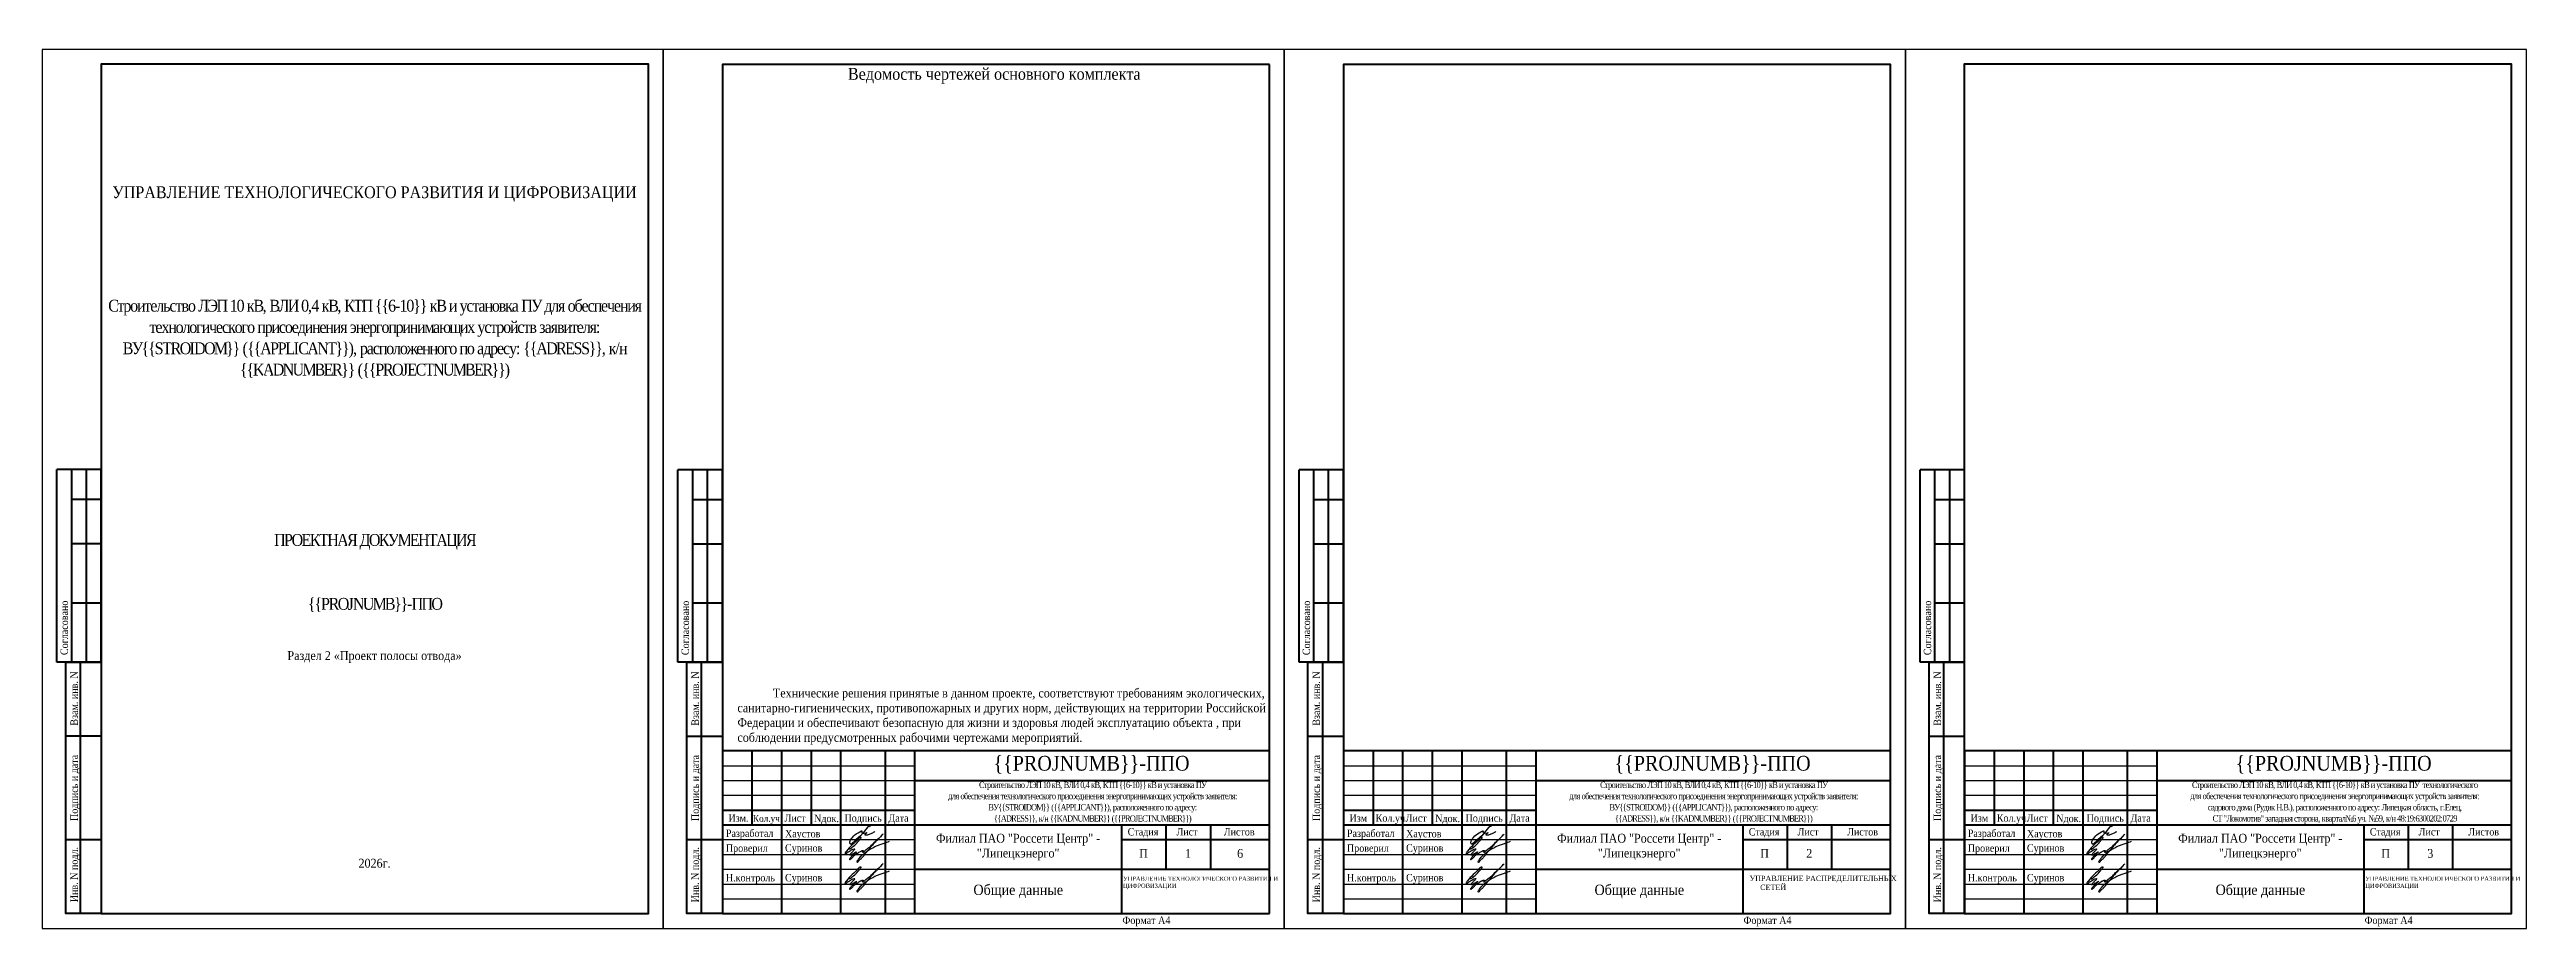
# Model space of a CAD drawing. Header units: millimetres. Extents: x 2387 to 10678, y 3592 to 3913.
# Drawn here: x 4280 to 5117, y 3592 to 3889 of the extents above; entities that cross this region are included whole.
import ezdxf

# ---------------------------------------------------------------- set-up
doc = ezdxf.new("R2010")
doc.units = ezdxf.units.MM
doc.layers.add('П', color=7, linetype='Continuous')
doc.layers.add('Чертеж', color=7, linetype='Continuous')
doc.styles.add('Simplex8', font='Times New Roman.ttf', dxfattribs={"height": 3.5})
doc.styles.add('стиль1', font='Times New Roman.ttf', dxfattribs={"width": 0.9})
doc.styles.add('стиль2', font='Times New Roman.ttf', dxfattribs={"width": 0.9, "height": 2.5})

# ---------------------------------------------------------------- blocks, each defined once
blk = doc.blocks.new('Штамп б')
at = {"lineweight": 70}
for points in [[(20, 0), (8, 0), (8, 85), (20, 85)], [(13, 0), (13, 85)], [(8, 60), (20, 60)], [(8, 25), (20, 25)]]:
    blk.add_lwpolyline(points, dxfattribs=at)
at = {"lineweight": 25, "style": 'Simplex8', "width": 0.9}
for s, p in [('Взам. инв. N', (12.06, 63.49)), ('Подпись и дата', (12.06, 31.28)), ('Инв. N подл.', (12.06, 3.82))]:
    blk.add_text(s, height=2.5, rotation=90, dxfattribs=at).set_placement(p)
blk = doc.blocks.new('A$C5B0935FB')
at = {"lineweight": 70}
for p, q in [((20, 65), (5, 65)), ((5, 0), (5, 65)), ((10, 55), (10, 65)), ((15, 0), (15, 65)), ((20, 0), (20, 65)), ((10, 40), (10, 55)), ((10, 55), (20, 55)), ((10, 20), (10, 40)), ((10, 40), (20, 40)), ((10, 0), (10, 20)), ((10, 20), (20, 20)), ((10, 0), (5, 0)), ((15, 0), (10, 0)), ((20, 0), (15, 0)), ((15, 0), (15, 0))]:
    blk.add_line(p, q, dxfattribs=at)
at = {"lineweight": 25, "style": 'стиль1', "width": 0.9}
blk.add_text('Согласовано', height=2.5, rotation=90, dxfattribs=at).set_placement((8.72, 2.35))
blk = doc.blocks.new('A$C7F1F469D')
at = {"color": 5, "lineweight": 25}
blk.add_spline([(-0.1, 1.78), (1.34, 2.93), (2.75, 4.33), (3.55, 5.31), (3.81, 5.64), (3.86, 5.8), (3.66, 5.81), (3.25, 5.7), (2.89, 5.36), (-1.09, 1.26), (-1.29, 0.98), (-1.47, 0.67), (-1.59, 0.28), (-1.54, 0.16), (-0.98, 0.55), (-0.42, 1.01), (0.34, 1.44), (1.08, 1.86), (1.69, 1.97), (1.62, 1.83), (1.26, 1.37), (0.56, 0.61), (0.16, 0.22), (0, 0), (0.24, -0.04), (0.82, 0.16), (1.44, 0.58), (2.18, 0.95), (2.33, 1.04), (1.93, 0.58), (1.28, 0.02), (0.64, -0.58), (0.1, -1.31), (-0.06, -1.68), (0.13, -1.59), (0.39, -1.41), (1.23, -0.56), (1.62, -0.16), (2.27, 0.27), (2.82, 0.65), (3.41, 1.04), (3.83, 1.25), (4.1, 1.35), (4.33, 1.44), (4.56, 1.45), (4.6, 1.35), (4.48, 1.19), (4.35, 0.92), (4.39, 0.82), (4.59, 0.91), (5.09, 1.34), (6.19, 2.18), (7.41, 3.21), (8.36, 4.22), (9.62, 5.31), (10.99, 6.68), (11.27, 6.98), (9.83, 5.51), (8.6, 4.26), (7.7, 3.28), (7.2, 2.7), (6.74, 2.12), (6.16, 1.41), (5.49, 0.62), (4.74, -0.34), (3.92, -1.29), (3.19, -1.94), (2.91, -2.31), (2.67, -2.58), (2.52, -2.55), (2.49, -2.26), (2.69, -1.9), (3.27, -1.11), (3.8, -0.52), (4.48, 0.07), (5.33, 0.79), (5.97, 1.29), (6.7, 1.77), (7.56, 2.21), (8.83, 2.91), (10.02, 3.35), (11.36, 3.83), (12.55, 4.24), (13.47, 4.57)], degree=3, dxfattribs=at)
blk = doc.blocks.new('Штамп фамилии')
at = {"layer": 'Чертеж', "color": 5, "lineweight": -2}
blk.add_lwpolyline([(47.56, 0.85), (47.63, 0.98), (47.71, 1.12), (47.75, 1.2), (47.79, 1.26), (47.82, 1.32), (47.85, 1.37), (47.85, 1.41), (47.85, 1.5), (47.83, 1.56), (47.8, 1.58), (47.75, 1.59), (47.69, 1.59), (47.65, 1.58), (47.6, 1.56), (47.53, 1.53), (47.47, 1.48), (47.41, 1.42), (47.34, 1.32), (45.35, -1.11), (44.5, -2.12), (43.04, -3.43), (41.29, -4.9), (41.18, -4.96), (41.1, -4.94), (41.06, -4.9), (41.02, -4.83), (40.95, -4.71), (40.89, -4.56), (40.88, -4.4), (40.88, -4.26), (40.91, -4.09), (40.95, -3.94), (40.99, -3.84), (41.05, -3.64), (41.14, -3.44), (41.38, -3.09), (41.64, -2.76), (42.23, -2.17), (42.59, -1.81), (43.05, -1.48), (43.63, -1.13), (44.19, -0.77), (44.85, -0.41), (44.92, -0.44), (44.94, -0.46), (44.95, -0.51), (44.89, -0.87), (44.97, -1.02), (45.03, -1.1), (45.09, -1.13), (45.19, -1.2), (45.35, -1.22), (45.55, -1.22), (46.39, -1.16), (46.48, -1.08), (46.54, -1.05), (46.56, -1.07), (46.57, -1.09), (46.56, -1.13), (46.54, -1.15), (46.53, -1.18), (46.48, -1.21), (46.37, -1.3), (46.01, -1.59), (45.97, -1.66), (45.96, -1.7), (45.96, -1.78), (45.99, -1.81), (46.12, -1.82), (46.26, -1.81), (46.68, -1.81), (46.77, -1.8), (46.92, -1.76), (47.12, -1.67), (48.59, -1.09), (48.75, -0.97), (48.9, -0.86), (49.05, -0.79), (49.15, -0.75), (49.3, -0.69)], dxfattribs=at)
at = {"layer": 'Чертеж', "color": 67, "lineweight": -2, "true_color": 0x727430}
for p in [(40.81, -8.53), (40.81, -18.55)]:
    blk.add_blockref('A$C7F1F469D', p, dxfattribs=at)
at = {"color": 7, "char_height": 2.5, "attachment_point": 4, "style": 'стиль1'}
for s, insert, width in [(' Разработал', (-1.9, -1.68), 17), (' Проверил', (-1.9, -6.68), 17), ('Хаустов', (18.94, -1.81), 20), (' Суринов', (18.1, -6.65), 20), (' Н.контроль', (-1.9, -16.68), 17), (' Суринов', (18.1, -16.68), 20)]:
    blk.add_mtext(s, dxfattribs=dict(at, insert=insert, width=width))
blk = doc.blocks.new('A$C31D65421')
blk.add_blockref('Штамп фамилии', (2.24, 18.43))

msp = doc.modelspace()

# ---------------------------------------------------------------- linework, layer by layer
at = {"layer": 'П', "linetype": 'Continuous', "lineweight": 0}
for points in [[(4277.336, 3888.903), (4487.336, 3888.903), (4487.336, 3591.903), (4277.336, 3591.903)], [(4487.336, 3888.903), (4697.336, 3888.903), (4697.336, 3591.903), (4487.336, 3591.903)], [(4697.336, 3888.903), (4907.336, 3888.903), (4907.336, 3591.903), (4697.336, 3591.903)]]:
    msp.add_lwpolyline(points, close=True, dxfattribs=at)
at = {"layer": 'П', "lineweight": 30}
for points in [[(4277.336, 3591.903), (4487.336, 3591.903), (4487.336, 3888.903), (4277.336, 3888.903)], [(4487.336, 3591.903), (4697.336, 3591.903), (4697.336, 3888.903), (4487.336, 3888.903)], [(4697.336, 3591.903), (4907.336, 3591.903), (4907.336, 3888.903), (4697.336, 3888.903)], [(4907.336, 3591.903), (5117.336, 3591.903), (5117.336, 3888.903), (4907.336, 3888.903)]]:
    msp.add_lwpolyline(points, close=True, dxfattribs=at)
at = {"layer": 'Чертеж', "lineweight": 70}
for p, q in [((4692.336, 3596.903), (4692.336, 3883.903)), ((4692.336, 3651.903), (4507.336, 3651.903)), ((4507.336, 3651.903), (4507.336, 3596.903)), ((4902.336, 3651.903), (4717.336, 3651.903)), ((4717.336, 3651.903), (4717.336, 3596.903)), ((5112.336, 3651.903), (4927.336, 3651.903)), ((4927.336, 3651.903), (4927.336, 3596.903))]:
    msp.add_line(p, q, dxfattribs=at)
msp.add_lwpolyline([(4297.353, 3596.937), (4482.353, 3596.937), (4482.353, 3883.937), (4297.353, 3883.937)], close=True, dxfattribs=at)
at = {"layer": 'Чертеж', "lineweight": 50}
msp.add_lwpolyline([(4692.336, 3883.903), (4507.336, 3883.903), (4507.336, 3596.903)], dxfattribs=at)
at = {"layer": 'Чертеж', "linetype": 'Continuous', "lineweight": 70}
for points in [[(4717.336, 3596.903), (4902.336, 3596.903), (4902.336, 3883.903), (4717.336, 3883.903)], [(4927.26, 3596.945), (5112.26, 3596.945), (5112.26, 3883.945), (4927.26, 3883.945)]]:
    msp.add_lwpolyline(points, close=True, dxfattribs=at)
at = {"layer": 'Чертеж', "lineweight": 70}
for points in [[(4517.336, 3651.903), (4517.336, 3626.903)], [(4527.336, 3651.903), (4527.336, 3596.903)], [(4537.336, 3651.903), (4537.336, 3626.903)], [(4547.336, 3651.903), (4547.336, 3596.903)], [(4562.336, 3651.903), (4562.336, 3596.903)], [(4572.336, 3651.903), (4572.336, 3596.903)], [(4727.336, 3651.903), (4727.336, 3626.903)], [(4737.336, 3651.903), (4737.336, 3596.903)], [(4747.336, 3651.903), (4747.336, 3626.903)], [(4757.336, 3651.903), (4757.336, 3596.903)], [(4772.336, 3651.903), (4772.336, 3596.903)], [(4782.336, 3651.903), (4782.336, 3596.903)], [(4937.336, 3651.903), (4937.336, 3626.903)], [(4947.336, 3651.903), (4947.336, 3596.903)], [(4957.336, 3651.903), (4957.336, 3626.903)], [(4967.336, 3651.903), (4967.336, 3596.903)], [(4982.336, 3651.903), (4982.336, 3596.903)], [(4992.336, 3651.903), (4992.336, 3596.903)], [(4572.336, 3641.903), (4692.336, 3641.903)], [(4782.336, 3641.903), (4902.336, 3641.903)], [(4992.336, 3641.903), (5112.336, 3641.903)], [(4507.336, 3631.903), (4572.336, 3631.903)], [(4507.336, 3626.903), (4692.336, 3626.903)], [(4642.336, 3626.903), (4642.336, 3596.903)], [(4657.336, 3626.903), (4657.336, 3611.903)], [(4672.336, 3626.903), (4672.336, 3611.903)], [(4717.336, 3631.903), (4782.336, 3631.903)], [(4717.336, 3626.903), (4902.336, 3626.903)], [(4852.336, 3626.903), (4852.336, 3596.903)], [(4867.336, 3626.903), (4867.336, 3611.903)], [(4882.336, 3626.903), (4882.336, 3611.903)], [(4927.336, 3631.903), (4992.336, 3631.903)], [(4927.336, 3626.903), (5112.336, 3626.903)], [(5062.336, 3626.903), (5062.336, 3596.903)], [(5077.336, 3626.903), (5077.336, 3611.903)], [(5092.336, 3626.903), (5092.336, 3611.903)], [(4642.336, 3621.903), (4692.336, 3621.903)], [(4852.336, 3621.903), (4902.336, 3621.903)], [(5062.336, 3621.903), (5112.336, 3621.903)], [(4572.336, 3611.903), (4692.336, 3611.903)], [(4782.336, 3611.903), (4902.336, 3611.903)], [(4992.336, 3611.903), (5112.336, 3611.903)], [(4507.336, 3596.903), (4692.336, 3596.903)]]:
    msp.add_lwpolyline(points, dxfattribs=at)
at = {"layer": 'Чертеж', "lineweight": 30}
for points in [[(4507.336, 3646.903), (4572.336, 3646.903)], [(4717.336, 3646.903), (4782.336, 3646.903)], [(4927.336, 3646.903), (4992.336, 3646.903)], [(4507.336, 3641.903), (4572.336, 3641.903)], [(4507.336, 3636.903), (4572.336, 3636.903)], [(4717.336, 3641.903), (4782.336, 3641.903)], [(4717.336, 3636.903), (4782.336, 3636.903)], [(4927.336, 3641.903), (4992.336, 3641.903)], [(4927.336, 3636.903), (4992.336, 3636.903)], [(4507.336, 3621.903), (4572.336, 3621.903)], [(4717.336, 3621.903), (4782.336, 3621.903)], [(4927.336, 3621.903), (4992.336, 3621.903)], [(4507.336, 3616.903), (4572.336, 3616.903)], [(4507.336, 3611.903), (4572.336, 3611.903)], [(4717.336, 3616.903), (4782.336, 3616.903)], [(4717.336, 3611.903), (4782.336, 3611.903)], [(4927.336, 3616.903), (4992.336, 3616.903)], [(4927.336, 3611.903), (4992.336, 3611.903)], [(4507.336, 3606.903), (4572.336, 3606.903)], [(4507.336, 3601.903), (4572.336, 3601.903)], [(4717.336, 3606.903), (4782.336, 3606.903)], [(4717.336, 3601.903), (4782.336, 3601.903)], [(4927.336, 3606.903), (4992.336, 3606.903)], [(4927.336, 3601.903), (4992.336, 3601.903)]]:
    msp.add_lwpolyline(points, dxfattribs=at)

# ---------------------------------------------------------------- block references
at = {"layer": 'Чертеж'}
for p in [(4277.353, 3681.937), (4487.336, 3681.903), (4697.336, 3681.903), (4907.336, 3681.903)]:
    msp.add_blockref('A$C5B0935FB', p, dxfattribs=at)
at = {"layer": 'Чертеж', "lineweight": 25}
for p in [(4277.353, 3596.937), (4487.336, 3596.903), (4697.336, 3596.903), (4907.336, 3596.903)]:
    msp.add_blockref('Штамп б', p, dxfattribs=at)
at = {"layer": 'Чертеж', "linetype": 'Continuous', "lineweight": 0}
for p in [(4507.336, 3606.903), (4717.336, 3606.903), (4927.26, 3606.903)]:
    msp.add_blockref('A$C31D65421', p, dxfattribs=at)

# ---------------------------------------------------------------- texts
at = {"layer": 'Чертеж', "lineweight": 25, "style": 'стиль1', "width": 0.9}
for s, height, p in [('Ведомость чертежей основного комплекта  ', 4, (4549.8, 3878.689)), ('Изм.', 2.5, (4509.389, 3627.975)), ('Кол.уч.', 2.3, (4517.661, 3627.939)), ('Лист', 2.5, (4528.369, 3627.975)), ('Nдок.', 2.5, (4538.358, 3627.832)), ('Подпись', 2.5, (4548.633, 3627.975)), ('Дата', 2.5, (4563.475, 3627.975)), ('Изм', 2.5, (4719.389, 3627.975)), ('Кол.уч.', 2.5, (4728.237, 3627.975)), ('Лист', 2.5, (4738.369, 3627.975)), ('Nдок.', 2.5, (4748.359, 3627.832)), ('Подпись', 2.5, (4758.633, 3627.975)), ('Дата', 2.5, (4773.475, 3627.975)), ('Изм', 2.5, (4929.389, 3627.975)), ('Кол.уч.', 2.5, (4938.237, 3627.975)), ('Лист', 2.5, (4948.369, 3627.975)), ('Nдок.', 2.5, (4958.359, 3627.832)), ('Подпись', 2.5, (4968.633, 3627.975)), ('Дата', 2.5, (4983.475, 3627.975)), ('Стадия', 2.5, (4644.384, 3623.321)), ('П', 3, (4648.261, 3615.763)), ('Лист', 2.5, (4660.893, 3623.321)), ('1', 3, (4663.806, 3615.763)), ('Листов', 2.5, (4676.879, 3623.321)), ('6', 3, (4681.383, 3615.763)), ('Стадия', 2.5, (4854.384, 3623.321)), ('П', 3, (4858.261, 3615.763)), ('Лист', 2.5, (4870.893, 3623.321)), ('2', 3, (4873.806, 3615.763)), ('Листов', 2.5, (4887.653, 3623.321)), ('Стадия', 2.5, (5064.384, 3623.321)), ('П', 3, (5068.261, 3615.763)), ('Лист', 2.5, (5080.893, 3623.321)), ('3', 3, (5083.806, 3615.763)), ('Листов', 2.5, (5097.653, 3623.321)), ('Формат А4', 2.5, (4642.597, 3593.43)), ('Формат А4', 2.5, (4852.597, 3593.43)), ('Формат А4', 2.5, (5062.597, 3593.43))]:
    msp.add_text(s, height=height, dxfattribs=at).set_placement(p)
at = {"layer": 'Чертеж', "color": 1, "lineweight": 20, "insert": (4297.227, 3883.864), "char_height": 5, "width": 185.01678, "attachment_point": 1, "style": 'стиль1'}
msp.add_mtext('\\pxqc,t19;{\\C256;\\P\\P\\H0.36x;\\P\\P\\P\\P\\P\\H0.94444x;\\P\\H2.353x;\\P\\ptz;\\fTimes New Roman|b0|i0|c204|p16;\\H0.99998x;УПРАВЛЕНИЕ ТЕХНОЛОГИЧЕСКОГО РАЗВИТИЯ И ЦИФРОВИЗАЦИИ\\H0.75004x;\\P\\P\\P\\P\\pt19;\\fTimes New Roman|b0|i0|c204|p18;\\H1.6667x;\\P\\P\\psm1.0792,tz;\\H0.79994x;\\T0.8;Строительство ЛЭП 10 кВ, ВЛИ 0,4 кВ, КТП \\{\\{6-10\\}\\} кВ и установка ПУ для обеспечения технологического присоединения энергопринимающих устройств заявителя: ВУ\\{\\{STROIDOM\\}\\} (\\{\\{APPLICANT\\}\\}), расположенного по адресу: \\{\\{ADRESS\\}\\}, к/н \\{\\{KADNUMBER\\}\\} (\\{\\{PROJECTNUMBER\\}\\})\\P\\ps*;\\P\\P\\pt19;\\P\\P\\P\\P\\PПРОЕКТНАЯ ДОКУМЕНТАЦИЯ\\P\\P\\P\\{\\{PROJNUMB\\}\\}-ППО\\P\\H1.5x;\\T1;\\P\\H0.5x;Раздел 2 «Проект полосы отвода»\\P\\P\\P\\pi1.9542,t1.1833;\\P\\pi0,t19;\\P\\P\\P\\P\\P\\P\\P\\P\\P2026г.}', dxfattribs=at)
at = {"layer": 'Чертеж', "insert": (4512.431, 3672.962), "char_height": 3, "width": 185, "attachment_point": 1, "style": 'стиль2'}
msp.add_mtext('^IТехнические решения принятые в данном проекте, соответствуют требованиям экологических, санитарно-гигиенических, противопожарных и других норм, действующих на территории Российской Федерации и обеспечивают безопасную для жизни и здоровья людей эксплуатацию объекта , при соблюдении предусмотренных рабочими чертежами мероприятий.\\P\\P\\pxi16;      ', dxfattribs=at)
at = {"layer": 'Чертеж', "lineweight": 25, "attachment_point": 5}
for s, insert, char_height, width, style in [('\\{\\{PROJNUMB\\}\\}-ППО', (4632.141, 3647.215), 5, 119.88502, 'стиль2'), ('\\{\\{PROJNUMB\\}\\}-ППО', (4842.141, 3647.215), 5, 119.88502, 'стиль2'), ('\\{\\{PROJNUMB\\}\\}-ППО', (5052.141, 3647.215), 5, 119.88502, 'стиль2'), ('\\pxsm1.0792;{\\T0.85;Строительство ЛЭП 10 кВ, ВЛИ 0,4 кВ, КТП \\{\\{6-10\\}\\} кВ и установка ПУ  \\Pдля обеспечения технологического присоединения энергопринимающих устройств заявителя: \\PВУ\\{\\{STROIDOM\\}\\} (\\{\\{APPLICANT\\}\\}), расположенного по адресу:\\P\\{\\{ADRESS\\}\\}, к/н \\{\\{KADNUMBER\\}\\} (\\{\\{PROJECTNUMBER\\}\\})}', (4632.505, 3634.403), 2.1, 119.6632, 'стиль1'), ('\\pxsm1.0792;{\\T0.85;Строительство ЛЭП 10 кВ, ВЛИ 0,4 кВ, КТП \\{\\{6-10\\}\\} кВ и установка ПУ  \\Pдля обеспечения технологического присоединения энергопринимающих устройств заявителя: \\PВУ\\{\\{STROIDOM\\}\\} (\\{\\{APPLICANT\\}\\}), расположенного по адресу:\\P\\{\\{ADRESS\\}\\}, к/н \\{\\{KADNUMBER\\}\\} (\\{\\{PROJECTNUMBER\\}\\})}', (4842.505, 3634.403), 2.1, 119.6632, 'стиль1'), ('\\pxsm1.0792,qc;{\\T0.8;Строительство ЛЭП 10 кВ, ВЛИ 0,4 кВ, КТП \\{\\{6-10\\}\\} кВ и установка ПУ  технологического\\Pдля обеспечения технологического присоединения энергопринимающих устройств заявителя: \\Pсадового дома (Рудик Н.В.), расположенного по адресу: Липецкая область, г.Елец, \\P\\ps*;СТ "Локомотив" западная сторона, квартал№6 уч. №59, к/н 48:19:6300202:0729}', (5052.505, 3634.403), 2.1, 119.6632, 'стиль1'), ('Филиал ПАО "Россети Центр" - "Липецкэнерго"', (4607.336, 3619.403), 3, 70, 'стиль2'), ('Филиал ПАО "Россети Центр" - "Липецкэнерго"', (4817.336, 3619.403), 3, 70, 'стиль2'), ('Филиал ПАО "Россети Центр" - "Липецкэнерго"', (5027.336, 3619.403), 3, 70, 'стиль2'), ('\\pxi1,sm1,ql;{\\fTimes New Roman|b0|i0|c204|p16;УПРАВЛЕНИЕ РАСПРЕДЕЛИТЕЛЬНЫХ\\P\\pi3;СЕТЕЙ}', (4879.932, 3607.294), 1.8, 54.19561, 'стиль2'), ('Общие данные', (4607.38, 3604.403), 3.5, 70.08803, 'стиль1'), ('\\pxql;{\\fTimes New Roman|b0|i0|c204|p16;\\H0.8x;УПРАВЛЕНИЕ ТЕХНОЛОГИЧЕСКОГО РАЗВИТИЯ И ЦИФРОВИЗАЦИИ}', (4669.932, 3607.294), 1.8, 54.19561, 'стиль2'), ('Общие данные', (4817.38, 3604.403), 3.5, 70.08803, 'стиль1'), ('Общие данные', (5027.38, 3604.403), 3.5, 70.08803, 'стиль1'), ('\\pxql;{\\fTimes New Roman|b0|i0|c204|p16;\\H0.8x;УПРАВЛЕНИЕ ТЕХНОЛОГИЧЕСКОГО РАЗВИТИЯ И ЦИФРОВИЗАЦИИ}', (5089.932, 3607.294), 1.8, 54.19561, 'стиль2')]:
    msp.add_mtext(s, dxfattribs=dict(at, insert=insert, char_height=char_height, width=width, style=style))

doc.saveas('drawing.dxf')
